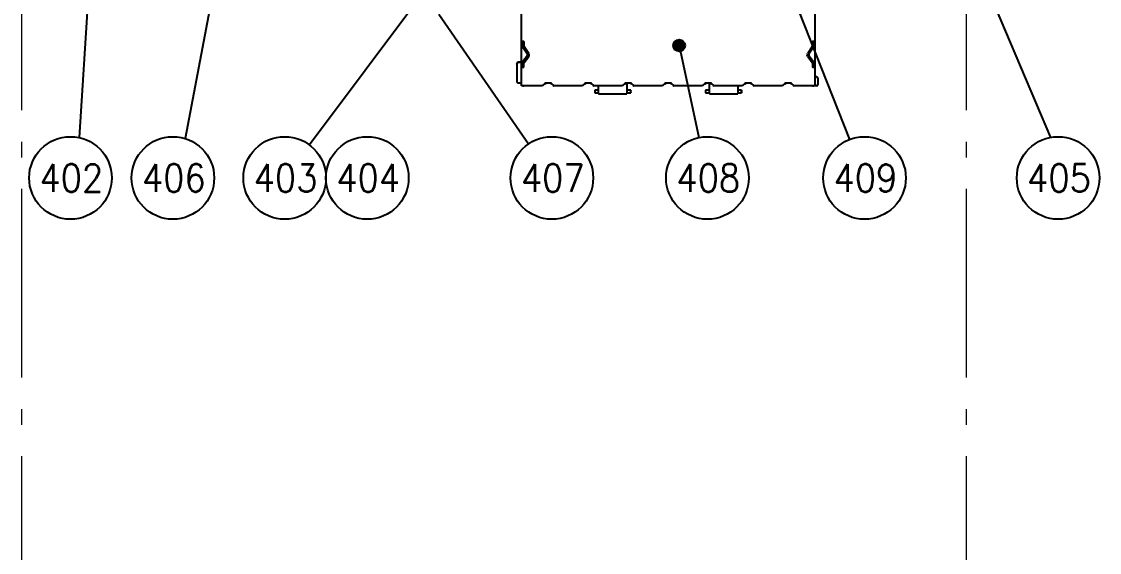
# Model space of a CAD drawing. Header units: millimetres. Extents: x -187347 to 135007, y -6415 to 292048.
# Drawn here: x -44940 to -38092, y 3697 to 7073 of the extents above; entities that cross this region are included whole.
import ezdxf

# ---------------------------------------------------------------- set-up
doc = ezdxf.new("R2010")
doc.units = ezdxf.units.MM
doc.header["$LTSCALE"] = 100
doc.linetypes.add('Z_LINE-CNTR', pattern=[17, 12, -2, 1, -2])
doc.layers.get('0').update_dxf_attribs({"lineweight": 18})
doc.layers.add('1', color=7, linetype='Continuous')
doc.layers.add('Layout Cabinplant', color=30, linetype='Continuous')
doc.layers.add('S-GRID', color=7, linetype='Continuous', lineweight=5)
doc.styles.add('CONVERTER_11', font='txt.shx', dxfattribs={"width": 0.9})

# ---------------------------------------------------------------- blocks, each defined once
blk = doc.blocks.new('CP_Giblet area_New')
at = {"layer": '1'}
h = blk.add_hatch(color=0, dxfattribs=at)
edge = h.paths.add_edge_path()
edge.add_arc((-414.2, 1731.8), 37.5, 0, 360)
at = {"color": 0, "linetype": 'Continuous'}
for p, q in [((-1286.2, 1989), (-1277.2, 1989)), ((-1277.2, 1986.7), (-1276.2, 1987)), ((-1277.2, 1491.4), (-1277.2, 1986.7)), ((-1276.2, 1987), (-1274.5, 1987.1)), ((-1274.5, 1987.1), (-1273.5, 1987.1)), ((-1273.5, 1987.1), (-1272.9, 1987.1)), ((-1272.9, 1987.1), (-1271.2, 1987.1)), ((-1271.2, 1987.1), (-1144, 1987.1)), ((-1269.2, 1990), (-1261.2, 1990)), ((-1142.5, 1986.5), (-1128.9, 1972.8)), ((-1085.4, 1972.8), (-1071.7, 1986.5)), ((-1071.7, 1986.5), (-1070.3, 1987.1)), ((-1070.3, 1987.1), (-889.8, 1987.1)), ((-889.8, 1987.1), (-888.7, 1986.7)), ((-888.7, 1986.7), (-874.7, 1972.8)), ((-831.2, 1972.8), (-817.2, 1986.7)), ((-817.2, 1986.7), (-816.1, 1987.1)), ((-816.1, 1987.1), (-635.7, 1987.1)), ((-811.7, 2031), (-810.7, 2032)), ((-811.7, 2031), (-811.7, 2024)), ((-811.7, 2024), (-811.7, 2017)), ((-810.7, 2016), (-811.7, 2017)), ((-786.7, 2032), (-810.7, 2032)), ((-810.7, 2032), (-810.7, 2016)), ((-810.7, 2016), (-786.7, 2016)), ((-794.7, 1990), (-786.7, 1990)), ((-786.7, 1990), (-786.7, 2039)), ((-776.7, 2039), (-786.7, 2039)), ((-616.7, 2039), (-776.7, 2039)), ((-634.2, 1986.5), (-620.6, 1972.8)), ((-606.7, 2039), (-616.7, 2039)), ((-606.7, 2039), (-606.7, 1974.3)), ((-582.7, 2032), (-606.7, 2032)), ((-606.7, 2016), (-582.7, 2016)), ((-581.7, 2031), (-582.7, 2032)), ((-582.7, 2021), (-582.7, 2032)), ((-582.7, 2016), (-582.7, 2021)), ((-582.7, 2016), (-581.7, 2017)), ((-581.7, 2024), (-581.7, 2031)), ((-581.7, 2017), (-581.7, 2024)), ((-577.1, 1972.8), (-563.1, 1986.7)), ((-563.1, 1986.7), (-562.4, 1987)), ((-562.4, 1987), (-381.1, 1987)), ((-381.1, 1987), (-380.4, 1986.7)), ((-380.4, 1986.7), (-366.4, 1972.8)), ((-322.9, 1972.8), (-309.3, 1986.5)), ((-309.3, 1986.5), (-308.2, 1987)), ((-308.2, 1987), (-127.4, 1987.1)), ((-126, 1986.5), (-112.3, 1972.8)), ((-107.7, 2031), (-106.7, 2032)), ((-107.7, 2031), (-107.7, 2024)), ((-107.7, 2024), (-107.7, 2017)), ((-106.7, 2016), (-107.7, 2017)), ((-82.7, 2032), (-106.7, 2032)), ((-106.7, 2032), (-106.7, 2016)), ((-106.7, 2016), (-82.7, 2016)), ((-82.7, 1974.3), (-82.7, 2039)), ((-72.7, 2039), (-82.7, 2039)), ((87.3, 2039), (-72.7, 2039)), ((-68.8, 1972.8), (-55.1, 1986.5)), ((-55.1, 1986.5), (-54.1, 1987)), ((-54.1, 1987), (127.2, 1987)), ((97.3, 2039), (87.3, 2039)), ((97.3, 2039), (97.3, 1990)), ((121.3, 2032), (97.3, 2032)), ((97.3, 2016), (121.3, 2016)), ((97.3, 1990), (105.3, 1990)), ((122.3, 2031), (121.3, 2032)), ((121.3, 2021), (121.3, 2032)), ((121.3, 2016), (121.3, 2021)), ((121.3, 2016), (122.3, 2017)), ((122.3, 2024), (122.3, 2031)), ((122.3, 2017), (122.3, 2024)), ((127.2, 1987), (127.9, 1986.7)), ((127.9, 1986.7), (141.9, 1972.8)), ((185.3, 1972.8), (199.3, 1986.7)), ((199.3, 1986.7), (200, 1987)), ((200, 1987), (381.3, 1987)), ((381.3, 1987), (382.3, 1986.5)), ((382.3, 1986.5), (396, 1972.8)), ((439.5, 1972.8), (453.5, 1986.7)), ((453.5, 1986.7), (454.2, 1987)), ((454.2, 1987), (581.8, 1987.1)), ((571.8, 1990), (579.8, 1990)), ((581.8, 1987.1), (583.6, 1987.1)), ((583.6, 1987.1), (584.1, 1987.1)), ((584.1, 1987.1), (585.1, 1987.1)), ((585.1, 1987.1), (586.8, 1987)), ((586.8, 1987), (587.8, 1986.7)), ((587.8, 1986.7), (587.8, 1491.4)), ((-1296.2, 1939), (-1296.2, 1979)), ((-1277.2, 1929), (-1286.2, 1929)), ((-1128.9, 1972.8), (-1127.9, 1972)), ((-1127.9, 1972), (-1126.9, 1971.5)), ((-1126.9, 1971.5), (-1125.8, 1971.2)), ((-1125.8, 1971.2), (-1124.6, 1971)), ((-1124.6, 1971), (-1089.6, 1971)), ((-1089.6, 1971), (-1088.4, 1971.2)), ((-1088.4, 1971.2), (-1087.3, 1971.5)), ((-1087.3, 1971.5), (-1086.3, 1972)), ((-1086.3, 1972), (-1085.4, 1972.8)), ((-874.7, 1972.8), (-873.8, 1972)), ((-873.8, 1972), (-872.8, 1971.5)), ((-872.8, 1971.5), (-871.6, 1971.2)), ((-871.6, 1971.2), (-870.5, 1971)), ((-870.5, 1971), (-835.5, 1971)), ((-835.5, 1971), (-834.3, 1971.2)), ((-834.3, 1971.2), (-833.2, 1971.5)), ((-833.2, 1971.5), (-832.1, 1972)), ((-832.1, 1972), (-831.2, 1972.8)), ((-620.6, 1972.8), (-619.7, 1972)), ((-619.7, 1972), (-618.6, 1971.5)), ((-618.6, 1971.5), (-617.5, 1971.2)), ((-617.5, 1971.2), (-616.3, 1971)), ((-616.3, 1971), (-581.3, 1971)), ((-581.3, 1971), (-580.2, 1971.2)), ((-580.2, 1971.2), (-579, 1971.5)), ((-579, 1971.5), (-578, 1972)), ((-578, 1972), (-577.1, 1972.8)), ((-366.4, 1972.8), (-365.5, 1972)), ((-365.5, 1972), (-364.5, 1971.5)), ((-364.5, 1971.5), (-363.4, 1971.2)), ((-363.4, 1971.2), (-362.2, 1971)), ((-362.2, 1971), (-327.2, 1971)), ((-327.2, 1971), (-326, 1971.2)), ((-326, 1971.2), (-324.9, 1971.5)), ((-324.9, 1971.5), (-323.9, 1972)), ((-323.9, 1972), (-322.9, 1972.8)), ((-112.3, 1972.8), (-111.4, 1972)), ((-111.4, 1972), (-110.3, 1971.5)), ((-110.3, 1971.5), (-109.2, 1971.2)), ((-109.2, 1971.2), (-108, 1971)), ((-108, 1971), (-73, 1971)), ((-73, 1971), (-71.9, 1971.2)), ((-71.9, 1971.2), (-70.7, 1971.5)), ((-70.7, 1971.5), (-69.7, 1972)), ((-69.7, 1972), (-68.8, 1972.8)), ((141.9, 1972.8), (142.8, 1972)), ((142.8, 1972), (143.8, 1971.5)), ((143.8, 1971.5), (144.9, 1971.2)), ((144.9, 1971.2), (146.1, 1971)), ((146.1, 1971), (181.1, 1971)), ((181.1, 1971), (182.3, 1971.2)), ((182.3, 1971.2), (183.4, 1971.5)), ((183.4, 1971.5), (184.4, 1972)), ((184.4, 1972), (185.3, 1972.8)), ((396, 1972.8), (396.9, 1972)), ((396.9, 1972), (397.9, 1971.5)), ((397.9, 1971.5), (399.1, 1971.2)), ((399.1, 1971.2), (400.2, 1971)), ((400.2, 1971), (435.2, 1971)), ((435.2, 1971), (436.4, 1971.2)), ((436.4, 1971.2), (437.5, 1971.5)), ((437.5, 1971.5), (438.6, 1972)), ((438.6, 1972), (439.5, 1972.8)), ((589, 1968.1), (587.8, 1968)), ((607.8, 1968.1), (589.8, 1968.1)), ((617.8, 1849.6), (617.8, 1959.1)), ((-1271, 1868.6), (-1271.1, 1842.7)), ((-1261.2, 1842.7), (-1261.2, 1868.4)), ((571.9, 1868.6), (572, 1842.7)), ((581.8, 1842.7), (581.8, 1868.4)), ((617.8, 1849.6), (617.8, 1847.5)), ((-1271.1, 1842.7), (-1270.3, 1837.6)), ((-1270.3, 1837.6), (-1268.1, 1832.9)), ((-1268.3, 1742.8), (-1239.1, 1787.3)), ((-1238.9, 1795.5), (-1268.1, 1832.9)), ((-1261.2, 1842.7), (-1261.2, 1841.7)), ((-1261.2, 1841.7), (-1261, 1840.4)), ((-1261, 1840.4), (-1260.2, 1839)), ((-1231, 1801.6), (-1260.2, 1839)), ((-1259.9, 1737.3), (-1230.8, 1781.8)), ((-1239.1, 1787.3), (-1238.7, 1787.8)), ((-1238, 1794.1), (-1238.9, 1795.5)), ((-1238.7, 1787.8), (-1238, 1789.3)), ((-1237.9, 1793.3), (-1238, 1794.1)), ((-1238, 1789.3), (-1237.7, 1791.8)), ((-1237.7, 1791.8), (-1237.9, 1793.3)), ((-1231, 1801.6), (-1228.8, 1796.9)), ((-1228.7, 1786.6), (-1230.8, 1781.8)), ((-1228.8, 1796.9), (-1228, 1791.8)), ((-1228, 1791.8), (-1228.7, 1786.6)), ((539.4, 1796.9), (538.6, 1791.8)), ((538.6, 1791.8), (539.3, 1786.6)), ((539.3, 1786.6), (539.7, 1785.7)), ((541.6, 1801.6), (539.4, 1796.9)), ((539.7, 1785.7), (541.4, 1781.8)), ((541.4, 1781.8), (570.6, 1737.3)), ((570.9, 1839.3), (541.6, 1801.6)), ((548.5, 1792.8), (548.3, 1791.8)), ((548.3, 1791.8), (548.7, 1789.3)), ((548.9, 1794.6), (548.5, 1792.8)), ((548.7, 1789.3), (549.3, 1787.8)), ((549.5, 1795.5), (548.9, 1794.6)), ((549.3, 1787.8), (549.7, 1787.3)), ((549.5, 1795.5), (578.7, 1832.9)), ((578.8, 1742.7), (549.7, 1787.3)), ((571.6, 1840.4), (570.9, 1839.3)), ((571.8, 1841.2), (571.6, 1840.4)), ((572, 1842.7), (571.8, 1841.2)), ((579.6, 1834.9), (578.7, 1832.9)), ((579.9, 1835.6), (579.6, 1834.9)), ((580.9, 1837.6), (579.9, 1835.6)), ((581.6, 1841.9), (580.9, 1837.6)), ((581.8, 1842.7), (581.6, 1841.9)), ((587.8, 1840.5), (588.6, 1840.6)), ((589.1, 1838.4), (587.8, 1838.2)), ((588.6, 1840.6), (589.8, 1840.7)), ((589.8, 1840.7), (607.8, 1840.7)), ((589.8, 1838.5), (607.8, 1838.5)), ((-1271.2, 1732.7), (-1270.4, 1738)), ((-1271.2, 1732.7), (-1271.2, 1707.1)), ((-1270.4, 1738), (-1268.3, 1742.8)), ((-1261.2, 1733.9), (-1261, 1735.3)), ((-1261.2, 1732.7), (-1261.2, 1733.9)), ((-1261.2, 1732.7), (-1261.2, 1707.1)), ((-1261, 1735.3), (-1260.3, 1736.7)), ((-1260.3, 1736.7), (-1259.9, 1737.3)), ((570.6, 1737.3), (571.2, 1736.2)), ((571.2, 1736.2), (571.6, 1735.3)), ((571.6, 1735.3), (571.8, 1732.7)), ((571.8, 1707.1), (571.8, 1732.7)), ((581, 1738), (578.8, 1742.7)), ((581.6, 1733.5), (581, 1738)), ((581.8, 1732.7), (581.6, 1733.5)), ((581.8, 1707.1), (581.8, 1732.7)), ((-1279.2, 1654), (-1279.2, 1650)), ((-1279.2, 1654), (-1277.2, 1654)), ((-1279.2, 1650), (-1279.2, 1558))]:
    blk.add_line(p, q, dxfattribs=at)
at = {"color": 0, "linetype": 'Continuous', "const_width": 0.5}
for points in [[(-1274.5, 1990.3), (-1276.7, 1990.2)], [(-1276.2, 1990.2), (-1276.7, 1990.2)], [(-1276.2, 1987.5), (-1276.5, 1986.9)], [(-1274.5, 1990.3), (-1276.2, 1990.2)], [(-1275.3, 1988.4), (-1276.2, 1987.5)], [(-1275.3, 1988.4), (-1274.2, 1989.1)], [(-1274.3, 1987.3), (-1275.3, 1988.4)], [(-1274.5, 1990.3), (-1275.1, 1990)], [(-1273.5, 1990.2), (-1274.5, 1990.3)], [(-1274.3, 1987.3), (-1274.2, 1990)], [(-1271.2, 1990), (-1274.2, 1990)], [(-1272.9, 1990.2), (-1273.5, 1990.2)], [(-1271.2, 1990), (-1272.9, 1990.2)], [(-1271.2, 1990), (-1269.2, 1990)], [(-1271.2, 1990), (-1144.3, 1990)], [(-1269.2, 1990), (-1261.2, 1990)], [(-1261.2, 1990), (-1145.3, 1990)], [(-1143.2, 1989.9), (-1144.3, 1990)], [(-1141, 1989), (-1143.2, 1989.9)], [(-1140.1, 1988.3), (-1141, 1989)], [(-1126.7, 1974.9), (-1140.1, 1988.3)], [(-1139, 1987.1), (-1138.2, 1986.6)], [(-1128, 1977.2), (-1138.2, 1987.2)], [(-1138.2, 1986.6), (-1128, 1976.6)], [(-1074.1, 1988.3), (-1087.5, 1974.9)], [(-1076, 1987.2), (-1086.2, 1977.2)], [(-1086.2, 1976.6), (-1076, 1986.6)], [(-1073.3, 1988.9), (-1076, 1987.2)], [(-1076, 1986.6), (-1075.3, 1987.1)], [(-1073.2, 1989), (-1074.1, 1988.3)], [(-1072.8, 1989.3), (-1073.3, 1988.9)], [(-1071.1, 1989.9), (-1073.2, 1989)], [(-1069.9, 1990), (-1071.1, 1989.9)], [(-1069.9, 1990), (-890.2, 1990)], [(-1069, 1990), (-891.1, 1990)], [(-889, 1989.9), (-890.2, 1990)], [(-886.9, 1989), (-889, 1989.9)], [(-886, 1988.3), (-886.9, 1989)], [(-872.1, 1974.5), (-886, 1988.3)], [(-884.8, 1987.1), (-884, 1986.6)], [(-873.9, 1977.2), (-884, 1987.2)], [(-884, 1986.6), (-873.9, 1976.6)], [(-820, 1988.3), (-833.4, 1974.9)], [(-821.9, 1987.2), (-832, 1977.2)], [(-832, 1976.6), (-821.9, 1986.6)], [(-819.2, 1988.9), (-821.9, 1987.2)], [(-821.9, 1986.6), (-821.1, 1987.1)], [(-819.1, 1989), (-820, 1988.3)], [(-818.7, 1989.3), (-819.2, 1988.9)], [(-816.9, 1989.9), (-819.1, 1989)], [(-815.7, 1990), (-816.9, 1989.9)], [(-795.9, 1990), (-815.7, 1990)], [(-814.8, 1990), (-795.9, 1990)], [(-795.9, 1990), (-794.7, 1990)], [(-795.9, 1987), (-795.9, 1990)], [(-795.7, 1987), (-795.7, 1990)], [(-636.1, 1990), (-795.7, 1990)], [(-794.7, 1990), (-786.7, 1990)], [(-786.7, 1990), (-637, 1990)], [(-634.9, 1989.9), (-636.1, 1990)], [(-636.1, 1987), (-635.5, 1987)], [(-635.5, 1987), (-634.4, 1986.5)], [(-632.7, 1989), (-634.9, 1989.9)], [(-631.8, 1988.3), (-632.7, 1989)], [(-618, 1974.5), (-631.8, 1988.3)], [(-630.7, 1987.1), (-629.9, 1986.6)], [(-619.8, 1977.2), (-629.9, 1987.2)], [(-629.9, 1986.6), (-619.8, 1976.6)], [(-565.8, 1988.3), (-579.2, 1974.9)], [(-567.8, 1987.2), (-577.9, 1977.2)], [(-577.9, 1976.6), (-567.8, 1986.6)], [(-577.1, 1972.8), (-563.7, 1986.2)], [(-565, 1988.9), (-567.8, 1987.2)], [(-567.8, 1986.6), (-567, 1987.1)], [(-564.9, 1989), (-565.8, 1988.3)], [(-564.5, 1989.3), (-565, 1988.9)], [(-562.8, 1989.9), (-564.9, 1989)], [(-561.6, 1990), (-562.8, 1989.9)], [(-381.9, 1990), (-561.6, 1990)], [(-560.7, 1990), (-382.8, 1990)], [(-380.7, 1989.9), (-381.9, 1990)], [(-381.9, 1987), (-381.3, 1987)], [(-381.3, 1987), (-380.2, 1986.5)], [(-378.6, 1989), (-380.7, 1989.9)], [(-377.7, 1988.3), (-378.6, 1989)], [(-363.9, 1974.5), (-377.7, 1988.3)], [(-376.5, 1987.1), (-375.8, 1986.6)], [(-365.6, 1977.2), (-375.8, 1987.2)], [(-375.8, 1986.6), (-365.6, 1976.6)], [(-311.7, 1988.3), (-325.1, 1974.9)], [(-313.6, 1987.2), (-323.8, 1977.2)], [(-323.8, 1976.6), (-313.6, 1986.6)], [(-322.9, 1972.8), (-309.6, 1986.2)], [(-310.9, 1988.9), (-313.6, 1987.2)], [(-313.6, 1986.6), (-312.8, 1987.1)], [(-310.8, 1989), (-311.7, 1988.3)], [(-310.4, 1989.3), (-310.9, 1988.9)], [(-308.6, 1989.9), (-310.8, 1989)], [(-307.5, 1990), (-308.6, 1989.9)], [(-127.8, 1990), (-307.5, 1990)], [(-306.5, 1990), (-128.7, 1990)], [(-126.6, 1989.9), (-127.8, 1990)], [(-124.4, 1989), (-126.6, 1989.9)], [(-123.5, 1988.3), (-124.4, 1989)], [(-109.7, 1974.5), (-123.5, 1988.3)], [(-122.4, 1987.1), (-121.6, 1986.6)], [(-111.5, 1977.2), (-121.6, 1987.2)], [(-121.6, 1986.6), (-111.5, 1976.6)], [(-57.6, 1988.3), (-70.9, 1974.9)], [(-59.5, 1987.2), (-69.6, 1977.2)], [(-69.6, 1976.6), (-59.5, 1986.6)], [(-68.8, 1972.8), (-55.4, 1986.2)], [(-56.7, 1988.9), (-59.5, 1987.2)], [(-59.5, 1986.6), (-58.7, 1987.1)], [(-56.7, 1989), (-57.6, 1988.3)], [(-56.2, 1989.3), (-56.7, 1988.9)], [(-54.5, 1989.9), (-56.7, 1989)], [(-53.3, 1990), (-54.5, 1989.9)], [(106.4, 1990), (-53.3, 1990)], [(85.1, 1990), (97.3, 1990)], [(97.3, 1990), (105.3, 1990)], [(105.3, 1990), (106.4, 1990)], [(106.4, 1990), (125.5, 1990)], [(106.4, 1987), (106.4, 1990)], [(126.4, 1990), (106.6, 1990)], [(106.6, 1987), (106.6, 1990)], [(127.5, 1989.9), (126.4, 1990)], [(129.7, 1989), (127.5, 1989.9)], [(130.6, 1988.3), (129.7, 1989)], [(144.4, 1974.5), (130.6, 1988.3)], [(131.7, 1987.1), (132.5, 1986.6)], [(142.7, 1977.2), (132.5, 1987.2)], [(132.5, 1986.6), (142.7, 1976.6)], [(196.6, 1988.3), (183.2, 1974.9)], [(194.7, 1987.2), (184.5, 1977.2)], [(184.5, 1976.6), (194.7, 1986.6)], [(185.3, 1972.8), (198.7, 1986.2)], [(197.4, 1988.9), (194.7, 1987.2)], [(194.7, 1986.6), (195.4, 1987.1)], [(197.5, 1989), (196.6, 1988.3)], [(197.9, 1989.3), (197.4, 1988.9)], [(199.7, 1989.9), (197.5, 1989)], [(200.8, 1990), (199.7, 1989.9)], [(380.5, 1990), (200.8, 1990)], [(201.7, 1990), (379.6, 1990)], [(381.7, 1989.9), (380.5, 1990)], [(380.5, 1987), (381.1, 1987)], [(381.1, 1987), (382.2, 1986.5)], [(383.9, 1989), (381.7, 1989.9)], [(384.8, 1988.3), (383.9, 1989)], [(398.6, 1974.5), (384.8, 1988.3)], [(385.9, 1987.1), (386.7, 1986.6)], [(396.8, 1977.2), (386.7, 1987.2)], [(386.7, 1986.6), (396.8, 1976.6)], [(450.7, 1988.3), (437.4, 1974.9)], [(448.8, 1987.2), (438.7, 1977.2)], [(438.7, 1976.6), (448.8, 1986.6)], [(439.5, 1972.8), (452.8, 1986.2)], [(451.5, 1988.9), (448.8, 1987.2)], [(448.8, 1986.6), (449.6, 1987.1)], [(451.6, 1989), (450.7, 1988.3)], [(452.1, 1989.3), (451.5, 1988.9)], [(453.8, 1989.9), (451.6, 1989)], [(455, 1990), (453.8, 1989.9)], [(584.8, 1990), (455, 1990)], [(455.9, 1990), (571.8, 1990)], [(571.8, 1990), (579.8, 1990)], [(579.8, 1990), (581.8, 1990)], [(583.6, 1990.2), (581.8, 1990)], [(584.1, 1990.2), (583.6, 1990.2)], [(585.1, 1990.3), (584.1, 1990.2)], [(584.8, 1987), (584.8, 1990)], [(584.8, 1989.1), (586.1, 1988.3)], [(586.1, 1988.3), (584.8, 1987)], [(585.8, 1990), (585.1, 1990.3)], [(585.1, 1990.3), (587.4, 1990.2)], [(586.8, 1990.2), (585.1, 1990.3)], [(586.8, 1987.5), (586.1, 1988.3)], [(587.1, 1986.9), (586.8, 1987.5)], [(587.4, 1990.2), (586.8, 1990.2)], [(587.8, 1984), (587.4, 1990.2)], [(-1125.8, 1974.3), (-1126.7, 1974.9)], [(-1125.2, 1974.1), (-1125.8, 1974.3)], [(-1124.6, 1974), (-1125.2, 1974.1)], [(-1124.8, 1974.5), (-1122.3, 1974.3)], [(-1089.6, 1974), (-1124.6, 1974)], [(-1093.3, 1974.3), (-1121, 1974.3)], [(-1091.8, 1974), (-1089.4, 1974.5)], [(-1089, 1974.1), (-1089.6, 1974)], [(-1089.4, 1974.5), (-1086.2, 1976.6)], [(-1088.5, 1974.3), (-1089, 1974.1)], [(-1087.5, 1974.9), (-1088.5, 1974.3)], [(-871.6, 1974.3), (-872.1, 1974.5)], [(-871.1, 1974.1), (-871.6, 1974.3)], [(-870.5, 1974), (-871.1, 1974.1)], [(-870.7, 1974.5), (-868.2, 1974)], [(-835.5, 1974), (-870.5, 1974)], [(-839.1, 1974.3), (-866.8, 1974.3)], [(-837.7, 1974), (-835.3, 1974.5)], [(-834.9, 1974.1), (-835.5, 1974)], [(-835.3, 1974.5), (-832, 1976.6)], [(-834.3, 1974.3), (-834.9, 1974.1)], [(-833.4, 1974.9), (-834.3, 1974.3)], [(-834.3, 1971.2), (-832.1, 1972)], [(-832.1, 1972), (-831.2, 1972.8)], [(-617.5, 1974.3), (-618, 1974.5)], [(-616.9, 1974.1), (-617.5, 1974.3)], [(-616.3, 1974), (-616.9, 1974.1)], [(-616.5, 1974.5), (-614.1, 1974)], [(-581.3, 1974), (-616.3, 1974)], [(-585, 1974.3), (-612.7, 1974.3)], [(-583.7, 1974.3), (-581.1, 1974.5)], [(-580.7, 1974.1), (-581.3, 1974)], [(-581.1, 1974.5), (-577.9, 1976.6)], [(-579.2, 1974.9), (-580.7, 1974.1)], [(-366.4, 1972.8), (-365.5, 1972)], [(-365.5, 1972), (-363.4, 1971.2)], [(-363.3, 1974.3), (-363.9, 1974.5)], [(-362.8, 1974.1), (-363.3, 1974.3)], [(-363.4, 1971.2), (-362.2, 1971)], [(-362.2, 1974), (-362.8, 1974.1)], [(-362.4, 1974.5), (-360, 1974)], [(-327.2, 1974), (-362.2, 1974)], [(-330.8, 1974.3), (-358.5, 1974.3)], [(-329.4, 1974), (-327, 1974.5)], [(-326.6, 1974.1), (-327.2, 1974)], [(-327.2, 1971), (-326, 1971.2)], [(-327, 1974.5), (-323.8, 1976.6)], [(-326, 1974.3), (-326.6, 1974.1)], [(-325.1, 1974.9), (-326, 1974.3)], [(-326, 1971.2), (-323.9, 1972)], [(-323.9, 1972), (-322.9, 1972.8)], [(-109.2, 1974.3), (-109.7, 1974.5)], [(-108.6, 1974.1), (-109.2, 1974.3)], [(-108, 1974), (-108.6, 1974.1)], [(-108.2, 1974.5), (-105.7, 1974.3)], [(-73, 1974), (-108, 1974)], [(-76.7, 1974.3), (-104.4, 1974.3)], [(-75.4, 1974.3), (-72.9, 1974.5)], [(-72.5, 1974.1), (-73, 1974)], [(-72.9, 1974.5), (-69.6, 1976.6)], [(-71.9, 1974.3), (-72.5, 1974.1)], [(-70.9, 1974.9), (-71.9, 1974.3)], [(145.5, 1974.1), (144.4, 1974.5)], [(146.1, 1974), (145.5, 1974.1)], [(145.9, 1974.5), (148.4, 1974.3)], [(181.1, 1974), (146.1, 1974)], [(177.5, 1974.3), (149.7, 1974.3)], [(178.9, 1974), (181.3, 1974.5)], [(181.7, 1974.1), (181.1, 1974)], [(181.1, 1971), (182.3, 1971.2)], [(181.3, 1974.5), (184.5, 1976.6)], [(182.2, 1974.3), (181.7, 1974.1)], [(183.2, 1974.9), (182.2, 1974.3)], [(182.3, 1971.2), (184.4, 1972)], [(184.4, 1972), (185.3, 1972.8)], [(399.1, 1974.3), (398.6, 1974.5)], [(399.7, 1974.1), (399.1, 1974.3)], [(400.2, 1974), (399.7, 1974.1)], [(400.1, 1974.5), (402.6, 1974.3)], [(435.2, 1974), (400.2, 1974)], [(431.6, 1974.3), (403.9, 1974.3)], [(432.9, 1974.3), (435.4, 1974.5)], [(435.8, 1974.1), (435.2, 1974)], [(435.4, 1974.5), (438.7, 1976.6)], [(436.4, 1974.3), (435.8, 1974.1)], [(437.4, 1974.9), (436.4, 1974.3)], [(587.8, 1763), (587.8, 1984)], [(587.8, 1491.4), (587.8, 1984)], [(587.8, 1491.4), (587.8, 1676.1)]]:
    blk.add_lwpolyline(points, dxfattribs=at)
at = {"color": 0, "linetype": 'Continuous'}
for centre, start, end in [((-1286.2, 1979), 90, 180), ((-1286.2, 1939), 180, 270)]:
    blk.add_arc(centre, 10, start, end, dxfattribs=at)
for points in [[(-1138.2, 1987.2), (-1139.7, 1988.4), (-1141.4, 1989.3)], [(-884, 1987.2), (-885.6, 1988.4), (-887.3, 1989.3)], [(-629.9, 1987.2), (-631.4, 1988.4), (-633.1, 1989.3)], [(-375.8, 1987.2), (-377.3, 1988.4), (-379, 1989.3)], [(-121.6, 1987.2), (-123.1, 1988.4), (-124.9, 1989.3)], [(132.5, 1987.2), (131, 1988.4), (129.3, 1989.3)], [(386.7, 1987.2), (385.2, 1988.4), (383.4, 1989.3)], [(-1128, 1977.2), (-1126.5, 1975.9), (-1124.8, 1975), (-1122.9, 1974.5), (-1121, 1974.3)], [(-1128, 1976.6), (-1126.5, 1975.4), (-1124.8, 1974.5)], [(-1093.3, 1974.3), (-1091.3, 1974.4), (-1089.4, 1975), (-1087.7, 1975.9), (-1086.2, 1977.2)], [(-873.9, 1977.2), (-872.4, 1975.9), (-870.7, 1975), (-868.8, 1974.4), (-866.8, 1974.3)], [(-873.9, 1976.6), (-872.4, 1975.4), (-870.7, 1974.5)], [(-839.1, 1974.3), (-837.1, 1974.4), (-835.3, 1975), (-833.6, 1975.9), (-832, 1977.2)], [(-619.8, 1977.2), (-618.2, 1975.9), (-616.5, 1975), (-614.7, 1974.4), (-612.7, 1974.3)], [(-619.8, 1976.6), (-618.2, 1975.4), (-616.5, 1974.5)], [(-585, 1974.3), (-583, 1974.5), (-581.1, 1975), (-579.4, 1975.9), (-577.9, 1977.2)], [(-365.6, 1977.2), (-364.1, 1975.9), (-362.4, 1975), (-360.5, 1974.4), (-358.5, 1974.3)], [(-365.6, 1976.6), (-364.1, 1975.4), (-362.4, 1974.5)], [(-330.8, 1974.3), (-328.9, 1974.4), (-327, 1975), (-325.3, 1975.9), (-323.8, 1977.2)], [(-111.5, 1977.2), (-110, 1975.9), (-108.2, 1975), (-106.4, 1974.5), (-104.4, 1974.3)], [(-111.5, 1976.6), (-110, 1975.4), (-108.2, 1974.5)], [(-76.7, 1974.3), (-74.7, 1974.5), (-72.9, 1975), (-71.1, 1975.9), (-69.6, 1977.2)], [(142.7, 1977.2), (144.2, 1975.9), (145.9, 1975), (147.8, 1974.5), (149.7, 1974.3)], [(142.7, 1976.6), (144.2, 1975.4), (145.9, 1974.5)], [(177.5, 1974.3), (179.4, 1974.4), (181.3, 1975), (183, 1975.9), (184.5, 1977.2)], [(396.8, 1977.2), (398.3, 1975.9), (400.1, 1975), (401.9, 1974.5), (403.9, 1974.3)], [(396.8, 1976.6), (398.3, 1975.4), (400.1, 1974.5)], [(431.6, 1974.3), (433.6, 1974.5), (435.4, 1975), (437.2, 1975.9), (438.7, 1977.2)], [(589.8, 1968.1), (589.4, 1968.1), (589, 1968.1)], [(617.8, 1959.1), (617.6, 1960.9), (617.1, 1962.6), (616.6, 1963.4), (616.1, 1964.1), (615.5, 1964.8), (614.9, 1965.5), (614.2, 1966.1), (613.4, 1966.6), (612.5, 1967.1), (611.6, 1967.4), (609.8, 1967.9), (607.8, 1968.1)], [(-1261.2, 1868.4), (-1261.4, 1868.5), (-1261.6, 1868.6), (-1261.8, 1868.7), (-1262.1, 1868.7), (-1262.4, 1868.8), (-1262.8, 1868.8), (-1263.4, 1868.9), (-1264, 1868.9), (-1264.5, 1869), (-1265.1, 1869), (-1265.6, 1869), (-1266.2, 1869), (-1266.7, 1869), (-1267.3, 1869), (-1267.8, 1869), (-1268.4, 1868.9), (-1268.8, 1868.9), (-1269.3, 1868.9), (-1269.6, 1868.8), (-1269.9, 1868.8), (-1270.2, 1868.8), (-1270.5, 1868.7), (-1270.7, 1868.6), (-1271, 1868.6)], [(576.8, 1869), (575.9, 1869), (574.9, 1869), (574.5, 1868.9), (574, 1868.9), (573.7, 1868.9), (573.3, 1868.8), (573, 1868.8), (572.8, 1868.8), (572.6, 1868.7), (572.4, 1868.7), (572.2, 1868.6), (571.9, 1868.6)], [(581.8, 1868.4), (581.7, 1868.5), (581.5, 1868.6), (581.3, 1868.6), (581.1, 1868.7), (580.8, 1868.8), (580.5, 1868.8), (580.1, 1868.8), (579.6, 1868.9), (579.2, 1868.9), (578.7, 1869), (577.8, 1869), (576.8, 1869)], [(607.8, 1840.7), (609.8, 1840.8), (611.6, 1841.3), (612.5, 1841.7), (613.4, 1842.2), (614.2, 1842.7), (614.9, 1843.3), (615.5, 1843.9), (616.1, 1844.7), (616.7, 1845.4), (617.2, 1846.3), (617.7, 1847.9), (617.8, 1849.6)], [(589.8, 1838.5), (589.4, 1838.5), (589.1, 1838.4)], [(607.8, 1838.5), (609.8, 1838.6), (611.6, 1839.2), (612.5, 1839.5), (613.4, 1840), (614.2, 1840.5), (614.9, 1841.1), (615.5, 1841.7), (616.1, 1842.5), (616.6, 1843.2), (617.1, 1844), (617.6, 1845.7), (617.8, 1847.5)], [(-1268.1, 1707.6), (-1268.9, 1707.6), (-1269.7, 1707.5), (-1270, 1707.5), (-1270.2, 1707.4), (-1270.4, 1707.4), (-1270.7, 1707.3), (-1270.9, 1707.2), (-1271.2, 1707.1)], [(-1271.2, 1707.1), (-1271, 1707), (-1270.8, 1706.9), (-1270.5, 1706.8), (-1270.3, 1706.7), (-1269.9, 1706.7), (-1269.5, 1706.6), (-1269, 1706.6), (-1268.4, 1706.5), (-1267.8, 1706.5), (-1267.3, 1706.5), (-1266.7, 1706.5), (-1266.2, 1706.5), (-1265.6, 1706.5), (-1265.1, 1706.5), (-1264.5, 1706.5), (-1264, 1706.5), (-1263.5, 1706.6), (-1263.1, 1706.6), (-1262.8, 1706.6), (-1262.5, 1706.7), (-1262.2, 1706.8), (-1261.8, 1706.9), (-1261.5, 1707), (-1261.2, 1707.1)], [(-1261.2, 1707.1), (-1261.4, 1707.2), (-1261.7, 1707.3), (-1262.1, 1707.4), (-1262.5, 1707.5), (-1262.9, 1707.5), (-1263.4, 1707.6), (-1264, 1707.6), (-1264.5, 1707.7), (-1265.1, 1707.7), (-1265.7, 1707.7), (-1266.9, 1707.7), (-1268.1, 1707.6)], [(581.8, 1707.1), (581.6, 1707.2), (581.4, 1707.3), (581.2, 1707.3), (580.9, 1707.4), (580.6, 1707.5), (580.2, 1707.5), (579.6, 1707.6), (579, 1707.6), (578.5, 1707.7), (577.9, 1707.7), (577.4, 1707.7), (576.8, 1707.7), (576.3, 1707.7), (575.7, 1707.7), (575.2, 1707.7), (574.6, 1707.6), (574.2, 1707.6), (573.7, 1707.6), (573.4, 1707.5), (573.1, 1707.5), (572.8, 1707.4), (572.5, 1707.3), (572.1, 1707.2), (571.8, 1707.1)], [(571.8, 1707.1), (572, 1707), (572.1, 1706.9), (572.3, 1706.8), (572.5, 1706.8), (572.8, 1706.7), (573.1, 1706.7), (573.6, 1706.6), (574, 1706.6), (574.5, 1706.5), (574.9, 1706.5), (575.9, 1706.5), (576.8, 1706.5)], [(576.8, 1706.5), (577.8, 1706.5), (578.7, 1706.5), (579.2, 1706.5), (579.6, 1706.6), (580, 1706.6), (580.3, 1706.6), (580.6, 1706.7), (580.8, 1706.7), (581.1, 1706.8), (581.3, 1706.9), (581.6, 1707), (581.8, 1707.1)]]:
    blk.add_spline(points, degree=3, dxfattribs=at)
at = {"layer": '1', "color": 0, "linetype": 'Continuous'}
for p, q in [((-112.3, -1182.3), (-1495.7, 2329.7)), ((455.7, 383.6), (1934.7, 2363.6)), ((1113, 1533), (543.5, 2357.9)), ((-1849.1, 135.2), (-2772.5, 2316.1)), ((-414.2, 1731.8), (-539.1, 2317.2)), ((2206, -415), (2722.9, 2323.6)), ((3250.4, 9.2), (3397.5, 2317.2))]:
    blk.add_line(p, q, dxfattribs=at)
for centre in [(-2821.8, 2573.9), (-1591.9, 2573.9), (-593.9, 2573.9), (394.3, 2573.9), (1566.8, 2573.9), (2091.8, 2573.9), (2801.9, 2573.9), (3452.5, 2573.9)]:
    blk.add_circle(centre, 262.5, dxfattribs=at)
at = {"layer": '1', "color": 0}
blk.add_circle((-414.2, 1731.8), 37.5, dxfattribs=at)
at = {"layer": '1', "color": 0, "style": 'CONVERTER_11', "width": 0.9}
for s, p in [('405', (-2624.9, 2661.4)), ('409', (-1395, 2661.4)), ('408', (-397, 2661.4)), ('407', (591.2, 2661.4)), ('404', (1763.7, 2661.4)), ('403', (2288.7, 2661.4)), ('406', (2998.7, 2661.4)), ('402', (3649.4, 2661.4))]:
    blk.add_text(s, height=175, rotation=180, dxfattribs=at).set_placement(p)

msp = doc.modelspace()

# ---------------------------------------------------------------- linework, layer by layer
at = {"layer": 'S-GRID', "color": 152, "linetype": 'Z_LINE-CNTR'}
for p, q in [((-44939.9, 111408.8), (-44939.9, -6038.2)), ((-38939.9, 111408.8), (-38939.9, -6038.2))]:
    msp.add_line(p, q, dxfattribs=at)

# ---------------------------------------------------------------- block references
at = {"layer": 'Layout Cabinplant', "rotation": 180}
msp.add_blockref('CP_Giblet area_New', (-41176.6, 8652.2, 0), dxfattribs=at)

doc.saveas('drawing.dxf')
